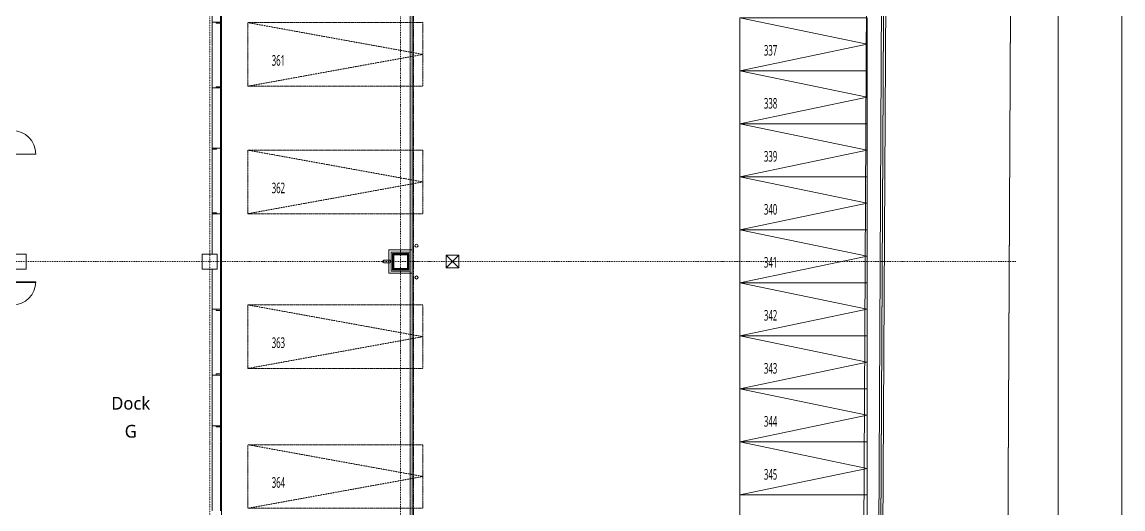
# Model space of a CAD drawing. Extents: x -212173 to 328152, y -560063 to 252500.
# Drawn here: x 240726 to 292634, y 33828 to 56795 of the extents above; entities that cross this region are included whole.
import ezdxf
from ezdxf.enums import TextEntityAlignment as Align

# ---------------------------------------------------------------- set-up
doc = ezdxf.new("R2010")
doc.units = 0
doc.header["$LTSCALE"] = 15
for name, pattern in [('H12PL1$0$CENTERK4', [0.3582, 0.3333, -0.0083, 0.0083, -0.0083]), ('H12PL1$0$DOTK1', [0.01, 0.005, -0.005]), ('H12PL1$0$JJP_三點線', [0.9, 0.3, -0.15, 0, -0.15, 0, -0.15, 0, -0.15]), ('H12PL1$0$JJP_虛線(退縮線、投影線、地下室範圍、非屬本工程、圖面分區)', [0.45, 0.3, -0.15])]:
    doc.linetypes.add(name, pattern=pattern)
for name, color, linetype in [('H12PL1$0$A-WALL-EX', 252, 'Continuous'), ('H12PL1$0$A-ZONE', 252, 'Continuous'), ('H12PL1$0$Door', 252, 'Continuous'), ('H12PL1$0$L10_14_DOURO', 252, 'Continuous'), ('H12PL1$0$L10_14_DRAN', 252, 'Continuous'), ('H12PL1$0$L10_14_PKG', 252, 'Continuous'), ('H12PL1$0$L10_14_PKG-NN', 252, 'Continuous'), ('H12PL1$0$L10_14_SIAGE1', 252, 'Continuous'), ('H12PL1$0$L10_14_SIAGE2', 252, 'Continuous'), ('H12PL1$0$L10_14_SIAGE3', 252, 'Continuous'), ('H12PL1$0$L10_14_SIKICHI', 252, 'Continuous'), ('H12PL1$0$L10_14_SITE', 252, 'Continuous'), ('H12PL1$0$L10_14_STEEL2', 252, 'Continuous'), ('H12PL1$0$L10_14_SUGATA3', 252, 'Continuous'), ('H12PL1$0$L10_14_SUGATA4', 252, 'Continuous'), ('H12PL1$0$L10_14_SUGATAD', 252, 'Continuous'), ('H12PL1$0$L10_14_TATEGU3', 252, 'Continuous'), ('H12PL1$0$S-COL', 252, 'Continuous'), ('H12PL1$0$S-GRID', 252, 'Continuous'), ('SITE$0$L-ROAD.Newcub', 252, 'Continuous')]:
    doc.layers.add(name, color=color, linetype=linetype)
doc.styles.add('H12PL1$0$Standard', font='', dxfattribs={"width": 0.8})
doc.styles.get('H12PL1$0$Standard').set_extended_font_data('Microsoft JhengHei')

# ---------------------------------------------------------------- blocks, each defined once
blk = doc.blocks.new('SITE')
at = {"layer": 'SITE$0$L-ROAD.Newcub', "lineweight": 0, "flags": 128}
blk.add_lwpolyline([(-51308.3, 230871.2, -0.0890899), (-31126.4, 234500), (-11573.3, 234505), (774.5, 234508.1), (256352.1, 234570.6), (267324.9, 234573.3), (272318.1, 234574.6, -0.0649477), (281039.9, 233438.3, -0.2311836), (287102.3, 228049.9, -0.094082), (291096.7, 206819.8), (290662.2, 114377.5), (292597.1, 114368.4), (292569.8, 96924.5), (292600, 3771.7, -0.0779964), (291236.3, -7494.2, -0.2284335), (282895.7, -15849.6, -0.0309655), (263350.9, -18066.2), (-720.4, -18001.7), (-15800, -17998), (-15800, -15985.3), (-40035.2, -15985.2, -0.0725486)], format="xyb", dxfattribs=at)
blk = doc.blocks.new('H12PL1')
at = {"layer": 'H12PL1$0$A-WALL-EX', "lineweight": 0}
for p, q in [((253109.42, 56300), (252714.42, 56300)), ((253109.42, 53200), (252714.42, 53200)), ((253109.42, 50348.5), (252714.42, 50348.5)), ((253109.42, 47248.5), (252714.42, 47248.5)), ((253109.42, 42750), (252714.42, 42750)), ((253109.42, 39650), (252714.42, 39650)), ((253109.42, 37250), (252714.42, 37250))]:
    blk.add_line(p, q, dxfattribs=at)
at = {"layer": 'H12PL1$0$A-WALL-EX', "linetype": 'H12PL1$0$JJP_虛線(退縮線、投影線、地下室範圍、非屬本工程、圖面分區)', "lineweight": 0, "flags": 128}
for points in [[(262050, 90450), (262050, 30500)], [(262150, 30500), (262150, 90550)]]:
    blk.add_lwpolyline(points, dxfattribs=at)
at = {"layer": 'H12PL1$0$A-WALL-EX', "lineweight": 0, "flags": 128}
for points in [[(262150, 30500), (262150, 90550)], [(262150, 30500), (262150, 90550)], [(253109.42, 59450), (253109.42, 37250)], [(252714.42, 58050), (252714.42, 56300)], [(253109.42, 56300), (253109.42, 58050)], [(252714.42, 53200), (252714.42, 50348.5)], [(253109.42, 53200), (253109.42, 50300)], [(253109.42, 53200), (253109.42, 50300)], [(253109.42, 53200), (253109.42, 50300)], [(253109.42, 50348.5), (253109.42, 53200)], [(252714.42, 47248.5), (252714.42, 45350)], [(253109.42, 47248.5), (253109.42, 42750)], [(253109.42, 47248.5), (253109.42, 42750)], [(253109.42, 47248.5), (253109.42, 42750)], [(253109.42, 42750), (253109.42, 47248.5)], [(261150, 45450), (261150, 45385)], [(262050, 45450), (261150, 45450)], [(261150, 45385), (261150, 44615)], [(261215, 44615), (261215, 45385)], [(261215, 45385), (261985, 45385)], [(261985, 45385), (261985, 44615)], [(262050, 45450), (262050, 45385)], [(262050, 44550), (262050, 45385)], [(252714.42, 44650), (252714.42, 42750)], [(261150, 44550), (261150, 44615)], [(261150, 44550), (261985, 44550)], [(261985, 44615), (261215, 44615)], [(262050, 44550), (261985, 44550)], [(252714.42, 39650), (252714.42, 37250)], [(253109.42, 39650), (253109.42, 37250)], [(253109.42, 39650), (253109.42, 37250)], [(253109.42, 39650), (253109.42, 37250)], [(253109.42, 37250), (253109.42, 39650)]]:
    blk.add_lwpolyline(points, dxfattribs=at)
at = {"layer": 'H12PL1$0$Door', "linetype": 'H12PL1$0$JJP_虛線(退縮線、投影線、地下室範圍、非屬本工程、圖面分區)', "lineweight": 0}
for p, q in [((252714.42, 53200), (252714.42, 56300)), ((252909.42, 56250), (252909.42, 56300)), ((252909.42, 56300), (253109.42, 56300)), ((253109.42, 56250), (252909.42, 56250)), ((253109.42, 56300), (253109.42, 56250)), ((253109.42, 53200), (253109.42, 56300)), ((253109.42, 53250), (252909.42, 53250)), ((252909.42, 53250), (252909.42, 53200)), ((252909.42, 53200), (253109.42, 53200)), ((253109.42, 53200), (253109.42, 53250)), ((252714.42, 50298.5), (252714.42, 50348.5)), ((252714.42, 50348.5), (252914.42, 50348.5)), ((252714.42, 47248.5), (252714.42, 50348.5)), ((252914.42, 50298.5), (252714.42, 50298.5)), ((252914.42, 50348.5), (252914.42, 50298.5)), ((253109.42, 47248.5), (253109.42, 50348.5)), ((252914.42, 47298.5), (252714.42, 47298.5)), ((252714.42, 47298.5), (252714.42, 47248.5)), ((252714.42, 47248.5), (252914.42, 47248.5)), ((252914.42, 47248.5), (252914.42, 47298.5)), ((252714.42, 39650), (252714.42, 42750)), ((252909.42, 42700), (252909.42, 42750)), ((252909.42, 42750), (253109.42, 42750)), ((253109.42, 42700), (252909.42, 42700)), ((253109.42, 42750), (253109.42, 42700)), ((253109.42, 39650), (253109.42, 42750)), ((253109.42, 39700), (252909.42, 39700)), ((252909.42, 39700), (252909.42, 39650)), ((252909.42, 39650), (253109.42, 39650)), ((253109.42, 39650), (253109.42, 39700)), ((252714.42, 33250), (252714.42, 37250)), ((252909.42, 37200), (252909.42, 37250)), ((252909.42, 37250), (253109.42, 37250)), ((253109.42, 37200), (252909.42, 37200)), ((253109.42, 37250), (253109.42, 37200)), ((253109.42, 33250), (253109.42, 37250))]:
    blk.add_line(p, q, dxfattribs=at)
at = {"layer": 'H12PL1$0$Door', "lineweight": 0}
for p, q in [((243300, 50075), (244400, 50075)), ((243300, 44050), (244400, 44050)), ((244400, 44020), (243300, 44020)), ((244400, 44050), (244400, 44020))]:
    blk.add_line(p, q, dxfattribs=at)
for centre, start, end in [((243300, 50075), 0, 90), ((243300, 44050), 270, 0)]:
    blk.add_arc(centre, 1100, start, end, dxfattribs=at)
at = {"layer": 'H12PL1$0$L10_14_DOURO', "lineweight": 0}
blk.add_line((292600, 3771.7), (292600, 96500), dxfattribs=at)
at = {"layer": 'H12PL1$0$L10_14_DRAN', "lineweight": 0}
for p, q in [((261087.5, 45062.5), (260815, 45062.5)), ((261087.5, 44937.5), (260815, 44937.5))]:
    blk.add_line(p, q, dxfattribs=at)
blk.add_circle((261087.5, 45000), 62.5, dxfattribs=at)
blk.add_arc((260815, 45000), 62.5, 90, 270, dxfattribs=at)
at = {"layer": 'H12PL1$0$L10_14_PKG', "linetype": 'H12PL1$0$DOTK1', "lineweight": 0}
for p, q in [((254394.22, 56271.46), (262650.01, 54771.46)), ((262650.01, 54771.46), (254394.22, 53271.46)), ((254394.22, 50258.34), (262650.01, 48758.34)), ((262650.01, 48758.34), (254394.22, 47258.34)), ((254394.22, 42959.65), (262650.01, 41459.65)), ((262650.01, 41459.65), (254394.22, 39959.65)), ((254394.22, 36365.95), (262650.01, 34865.95)), ((262650.01, 34865.95), (254394.22, 33365.95))]:
    blk.add_line(p, q, dxfattribs=at)
at = {"layer": 'H12PL1$0$L10_14_PKG', "linetype": 'H12PL1$0$DOTK1', "lineweight": 0, "flags": 128}
for points in [[(254394.22, 56271.46), (254394.22, 53271.46), (262650.01, 53271.46), (262650.01, 56271.46)], [(254394.22, 50258.34), (254394.22, 47258.34), (262650.01, 47258.34), (262650.01, 50258.34)], [(254394.22, 42959.65), (254394.22, 39959.65), (262650.01, 39959.65), (262650.01, 42959.65)], [(254394.22, 36365.95), (254394.22, 33365.95), (262650.01, 33365.95), (262650.01, 36365.95)]]:
    blk.add_lwpolyline(points, close=True, dxfattribs=at)
at = {"layer": 'H12PL1$0$L10_14_PKG', "lineweight": 0, "flags": 128}
for points in [[(277600, 54000), (283600, 55250), (277600, 56500)], [(277600, 51500), (283600, 52750), (277600, 54000)], [(277600, 49000), (283600, 50250), (277600, 51500)], [(277600, 46500), (283600, 47750), (277600, 49000)], [(277600, 44000), (283600, 45250), (277600, 46500)], [(277600, 41500), (283600, 42750), (277600, 44000)], [(277600, 39000), (283600, 40250), (277600, 41500)], [(277600, 36500), (283600, 37750), (277600, 39000)], [(277600, 34000), (283600, 35250), (277600, 36500)]]:
    blk.add_lwpolyline(points, dxfattribs=at)
for points in [[(277600, 54000), (283600, 54000), (283600, 56500), (277600, 56500)], [(277600, 51500), (283600, 51500), (283600, 54000), (277600, 54000)], [(277600, 49000), (283600, 49000), (283600, 51500), (277600, 51500)], [(277600, 46500), (283600, 46500), (283600, 49000), (277600, 49000)], [(277600, 44000), (283600, 44000), (283600, 46500), (277600, 46500)], [(277600, 41500), (283600, 41500), (283600, 44000), (277600, 44000)], [(277600, 39000), (283600, 39000), (283600, 41500), (277600, 41500)], [(277600, 36500), (283600, 36500), (283600, 39000), (277600, 39000)], [(277600, 34000), (283600, 34000), (283600, 36500), (277600, 36500)]]:
    blk.add_lwpolyline(points, close=True, dxfattribs=at)
at = {"layer": 'H12PL1$0$L10_14_SIAGE1', "lineweight": 0, "flags": 128}
blk.add_lwpolyline([(262050, 45450), (262050, 44550), (261607.5, 44550), (261607.5, 44565), (261592.5, 44565), (261592.5, 44550), (261150, 44550), (261150, 45450), (261592.5, 45450), (261592.5, 45435), (261607.5, 45435), (261607.5, 45450)], close=True, dxfattribs=at)
at = {"layer": 'H12PL1$0$L10_14_SIAGE2', "lineweight": 0}
for centre in [(262350, 45750), (262350, 44250)]:
    blk.add_circle(centre, 75, dxfattribs=at)
at = {"layer": 'H12PL1$0$L10_14_SIAGE3', "lineweight": 0, "flags": 128}
blk.add_lwpolyline([(261215, 44615), (261215, 45385), (261985, 45385), (261985, 44615)], close=True, dxfattribs=at)
at = {"layer": 'H12PL1$0$L10_14_SIKICHI', "linetype": 'H12PL1$0$CENTERK4', "lineweight": 0}
for p, q in [((290616.8, 109970.49), (290091.71, 3735.86)), ((284623.03, 105500), (284091.79, 3765.52))]:
    blk.add_line(p, q, dxfattribs=at)
at = {"layer": 'H12PL1$0$L10_14_SITE', "lineweight": 0}
for p, q in [((284624.86, 86700), (284191.79, 3765.01)), ((284423.81, 86500), (283991.79, 3766.03)), ((284207.11, 45000), (284407.11, 45000))]:
    blk.add_line(p, q, dxfattribs=at)
at = {"layer": 'H12PL1$0$L10_14_SITE', "lineweight": 0, "flags": 128}
blk.add_lwpolyline([(283449.66, 34000), (277600, 34000), (277600, 33000), (283600, 33000), (283600, 34000)], dxfattribs=at)
at = {"layer": 'H12PL1$0$L10_14_STEEL2', "lineweight": 0, "flags": 128}
for points in [[(261250, 44650), (261250, 45350), (261950, 45350), (261950, 44650)], [(261275, 44675), (261275, 45325), (261925, 45325), (261925, 44675)]]:
    blk.add_lwpolyline(points, close=True, dxfattribs=at)
at = {"layer": 'H12PL1$0$L10_14_SUGATA3', "lineweight": 0}
for p, q in [((283583.09, 59552.35), (283291.8, 3769.58)), ((253146.88, 55748.44), (253150, 55750)), ((253143.68, 53753.16), (253150, 53750)), ((253137.26, 49743.63), (253150, 49750)), ((253134.09, 47757.96), (253150, 47750)), ((263750, 44700), (264350, 45300)), ((263750, 45300), (264350, 44700)), ((253125.25, 42237.62), (253150, 42250)), ((253122.09, 40263.96), (253150, 40250)), ((253115.64, 36232.82), (253150, 36250)), ((253112.49, 34268.75), (253150, 34250))]:
    blk.add_line(p, q, dxfattribs=at)
at = {"layer": 'H12PL1$0$L10_14_SUGATA3', "lineweight": 0, "flags": 128}
for points in [[(253146.88, 55750), (253150, 55750), (253150, 53750), (253143.68, 53750)], [(253146.98, 55815), (253150, 55815)], [(253150, 53685), (253143.57, 53685)], [(253137.27, 49750), (253150, 49750), (253150, 47750), (253134.07, 47750)], [(253137.38, 49815), (253150, 49815)], [(253150, 47685), (253133.97, 47685)], [(253122.07, 40250), (253150, 40250), (253150, 42250), (253125.27, 42250)], [(253125.37, 42315), (253150, 42315)], [(253150, 40185), (253121.96, 40185)], [(253112.46, 34250), (253150, 34250), (253150, 36250), (253115.66, 36250)], [(253115.77, 36315), (253150, 36315)], [(253150, 34185), (253112.36, 34185)]]:
    blk.add_lwpolyline(points, dxfattribs=at)
blk.add_lwpolyline([(263750, 44700), (264350, 44700), (264350, 45300), (263750, 45300)], close=True, dxfattribs=at)
at = {"layer": 'H12PL1$0$L10_14_SUGATA4', "lineweight": 0}
blk.add_line((253150, 57650), (253150, 32350), dxfattribs=at)
at = {"layer": 'H12PL1$0$L10_14_SUGATA4', "lineweight": 0, "flags": 128}
blk.add_lwpolyline([(261050, 45062.5), (261050, 45550), (262150, 45550), (262150, 44450), (261050, 44450), (261050, 44937.5)], dxfattribs=at)
at = {"layer": 'H12PL1$0$L10_14_SUGATAD', "linetype": 'H12PL1$0$DOTK1', "lineweight": 0}
blk.add_line((262200, 90600), (262200, 32350), dxfattribs=at)
at = {"layer": 'H12PL1$0$L10_14_TATEGU3', "lineweight": 0}
for p, q in [((253123.67, 41250), (253125, 41250)), ((253114.06, 35250), (253125, 35250))]:
    blk.add_line(p, q, dxfattribs=at)
at = {"layer": 'H12PL1$0$S-COL', "lineweight": 0, "flags": 128}
for points in [[(243250, 44650), (243950, 44650), (243950, 45350), (243250, 45350)], [(252250, 44650), (252950, 44650), (252950, 45350), (252250, 45350)], [(261250, 44650), (261950, 44650), (261950, 45350), (261250, 45350)]]:
    blk.add_lwpolyline(points, close=True, dxfattribs=at)
at = {"layer": 'H12PL1$0$S-GRID', "linetype": 'H12PL1$0$JJP_三點線', "lineweight": 0}
for p, q in [((252600, 128250), (252600, -28000)), ((261600, 128250), (261600, -28000)), ((-29000, 45000), (289600, 45000)), ((289600, 45000), (290600, 45000))]:
    blk.add_line(p, q, dxfattribs=at)
at = {"layer": 'H12PL1$0$A-ZONE', "style": 'H12PL1$0$Standard'}
for s, p in [('Dock', (248876.11, 38618.44)), ('G', (248876.11, 37298.97))]:
    blk.add_text(s, height=600, dxfattribs=at).set_placement(p, align=Align.TOP_CENTER)
at = {"layer": 'H12PL1$0$L10_14_PKG-NN', "linetype": 'Continuous', "lineweight": 0, "char_height": 500, "attachment_point": 7, "style": 'H12PL1$0$Standard'}
for s, insert in [('\\A1;{\\W0.56;337}', (278730.53, 54709.79)), ('\\A1;{\\W0.56;361}', (255524.75, 54231.25)), ('\\A1;{\\W0.56;338}', (278730.53, 52209.79)), ('\\A1;{\\W0.56;339}', (278730.53, 49709.79)), ('\\A1;{\\W0.56;362}', (255524.75, 48218.13)), ('\\A1;{\\W0.56;340}', (278730.53, 47209.79)), ('\\A1;{\\W0.56;341}', (278730.53, 44709.79)), ('\\A1;{\\W0.56;342}', (278730.53, 42209.79)), ('\\A1;{\\W0.56;363}', (255524.75, 40919.44)), ('\\A1;{\\W0.56;343}', (278730.53, 39709.79)), ('\\A1;{\\W0.56;344}', (278730.53, 37209.79)), ('\\A1;{\\W0.56;364}', (255524.75, 34325.74)), ('\\A1;{\\W0.56;345}', (278730.53, 34709.79))]:
    blk.add_mtext(s, dxfattribs=dict(at, insert=insert))

msp = doc.modelspace()

# ---------------------------------------------------------------- block references
msp.add_blockref('SITE', (0, 0))

# ---------------------------------------------------------------- next in the draw order: block references
msp.add_blockref('H12PL1', (-3024, 495))

doc.saveas('drawing.dxf')
